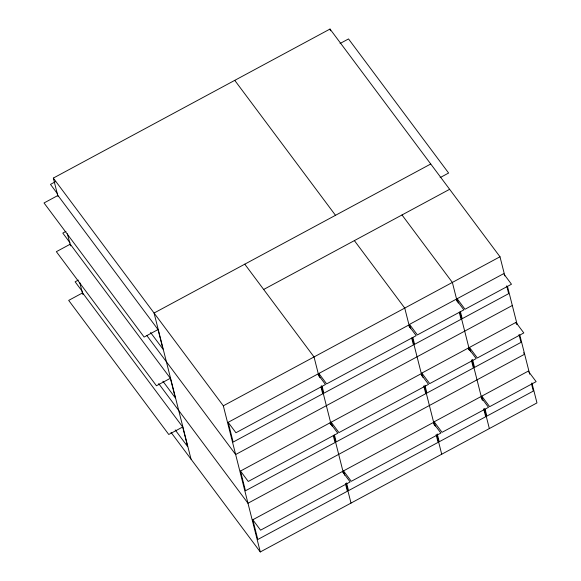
<?xml version="1.0" encoding="UTF-8"?>
<svg xmlns="http://www.w3.org/2000/svg" width="581" height="581" viewBox="0 0 581 581"><rect width="100%" height="100%" fill="white"/><g stroke="black" fill="none" stroke-linecap="round" stroke-linejoin="round"><path stroke-width="0.87" d="M57.955 196.349L53.329 178.084L330.008 29.05L499.994 256.773L504.838 275.91M55.26 181.802L50.474 184.38L57.686 194.039M340.023 43.524L348.527 38.942L448.619 173.036L440.122 177.612M65.987 231.376L62.799 233.097L70.01 242.756M70.265 244.187L56.357 251.675L156.449 385.769L170.364 378.275L70.265 244.187L70.7 245.886M78.319 280.093L75.123 281.807L82.335 291.466M82.596 292.897L68.681 300.392L168.773 434.486L182.688 426.991L82.596 292.897L83.025 294.603M430.739 164.002L154.067 313.036L191.04 459.172M158.032 329.565L144.124 337.06L44.033 202.965L57.94 195.47L158.032 329.565L163 349.174L150.552 332.499M263.665 289.476L449.629 189.304M531.905 382.908L536.967 402.916L260.295 551.95L223.322 405.814L499.994 256.773M409.518 324.372L455.991 299.338L463.856 309.876L417.383 334.91L409.518 324.372L410.622 328.715M457.145 298.721L503.618 273.687L511.483 284.225L465.011 309.259L457.145 298.721L458.242 303.057M228.151 422.329L317.713 374.091L325.491 384.506L235.93 432.743L228.151 422.329L233.148 442.068L322.709 393.824L320.973 386.961M318.867 373.467L408.428 325.222L416.199 335.636L326.638 383.881L318.867 373.467L319.949 377.759M512.319 305.49L235.646 454.524L146.891 335.629M421.85 373.082L468.315 348.048L476.188 358.586L429.715 383.62L421.85 373.082L422.946 377.425M469.47 347.431L515.943 322.397L523.808 332.935L477.335 357.969L469.47 347.431L470.566 351.774M240.483 471.046L330.037 422.801L337.815 433.215L248.254 481.46L240.483 471.046L245.472 490.778L335.034 442.54L333.298 435.67M331.192 422.184L420.753 373.939L428.531 384.353L338.97 432.598L331.192 422.184L332.281 426.469M434.174 421.799L480.647 396.765L488.512 407.303L442.039 432.337L434.174 421.799L435.271 426.142M481.794 396.14L528.267 371.114L536.132 381.652L489.66 406.685L481.794 396.14L482.898 400.483M252.808 519.755L342.369 471.518L350.14 481.932L260.578 530.17L252.808 519.755L257.797 539.495L347.358 491.25L345.404 483.53M343.516 470.893L433.077 422.648L440.856 433.063L351.294 481.308L343.516 470.893L344.606 475.185M523.561 352.754L524.643 354.199L247.971 503.24L158.678 383.613M402.001 214.955L452.367 282.431L457.211 301.568M234.753 80.36L335.491 215.304M354.374 240.607L404.746 308.083L409.583 327.219M244.775 264.166L314.03 356.945L318.875 376.081M53.329 178.084L223.322 405.814M162.883 381.216L175.324 397.883L170.364 378.275M175.208 429.925L187.648 446.6L182.688 426.991M171.003 432.329L260.295 551.95M507.474 286.353L517.163 324.626M519.799 335.063L529.705 374.208M506.69 285.837L508.665 293.652L462.2 318.686L460.442 311.743M515.943 322.397L516.378 324.133M519.015 334.554L520.997 342.369L474.524 367.403L472.549 359.588M531.564 384.135L533.322 391.078L486.849 416.112L485.091 409.169M459.854 312.004L469.535 350.278M471.961 359.85L482.085 399.866M484.285 408.559L489.347 428.567M459.288 312.36L461.045 319.303L414.573 344.337L412.815 337.394M468.315 348.048L468.758 349.791M471.394 360.205L473.37 368.02L426.897 393.054L424.922 385.239M483.719 408.922L485.694 416.73L439.229 441.763L437.246 433.949M412.227 337.655L421.915 375.936M424.551 386.372L434.457 425.517M436.883 435.082L441.72 454.226M411.682 338.098L413.418 344.961L323.857 393.206L322.121 386.336M423.796 385.951L425.75 393.671L336.188 441.916L334.453 435.053M436.12 434.661L438.074 442.388L348.513 490.633L346.559 482.905M330.008 29.05L330.444 30.793M321.293 385.653L331.199 424.798M333.843 435.234L343.524 473.508M346.167 483.951L351.011 503.088M330.037 422.801L330.473 424.515M67.418 233.758L70.279 245.066M79.742 282.468L82.604 293.775"/></g></svg>
